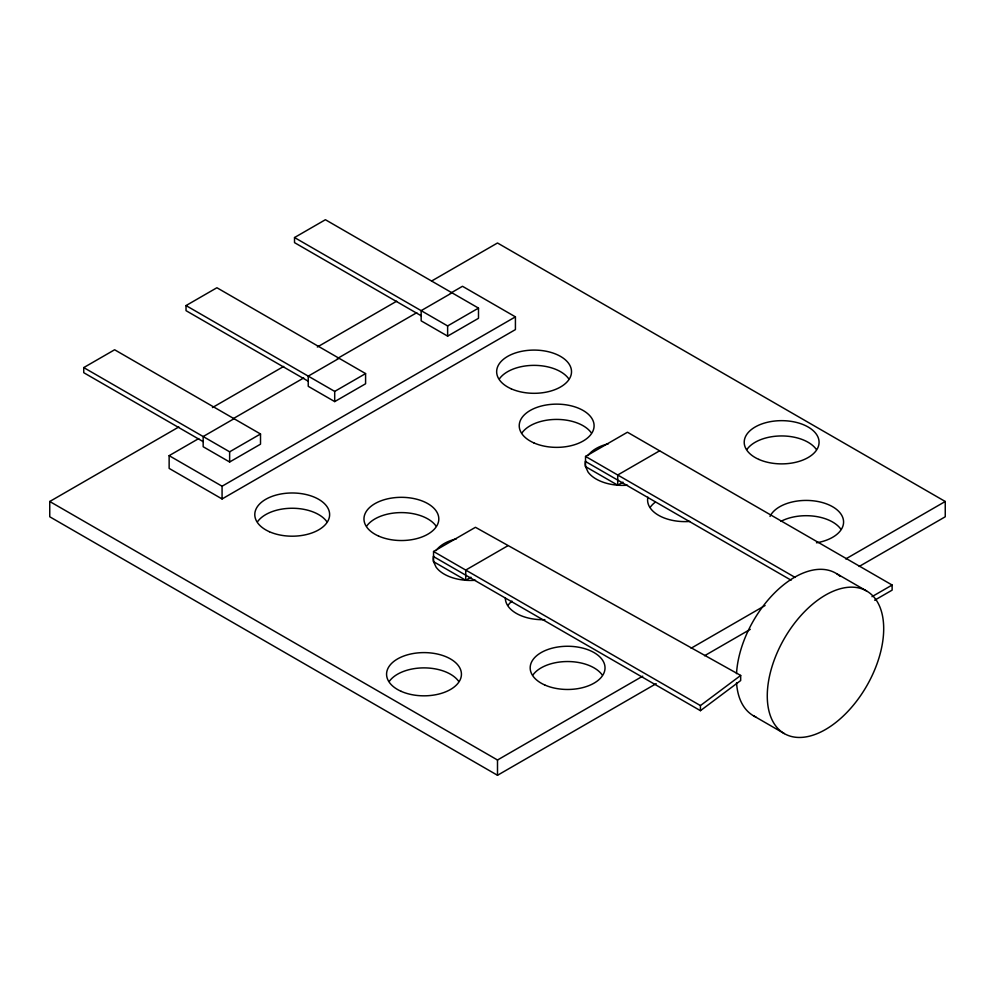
<?xml version="1.0" encoding="UTF-8"?>
<svg xmlns="http://www.w3.org/2000/svg" width="995" height="995" viewBox="0 0 995 995"><rect width="100%" height="100%" fill="white"/><g stroke="black" fill="none" stroke-linecap="round" stroke-linejoin="round"><path stroke-width="1.49" d="M433.546 556.591L700.43 710.679L700.43 705.579L740.678 675.443L475.461 527.3L433.546 551.491L433.559 561.69L436.046 567.088A37.437 21.616 0 0 0 475.498 580.272M700.43 710.679L740.678 680.543L740.678 675.443M421.159 315.751L294.52 242.643L294.52 237.544L325.402 219.721L478.495 308.114L478.495 318.3L447.626 336.123L421.159 320.838L421.159 310.651L452.028 292.828M308.239 381.222L186.028 310.664L186.028 305.577L216.91 287.742L365.588 373.585L365.588 383.772L334.706 401.594L308.239 386.321L308.239 376.135L339.121 358.299M203.167 441.631L83.742 372.69L83.742 367.59L114.624 349.767L260.516 433.994L260.516 444.18L229.634 462.003L203.167 446.73L203.167 436.544L234.049 418.708M656.165 683.677L497.5 775.279L49.75 516.778L49.75 501.492L178.826 426.967M212.445 407.564L283.712 366.421M317.33 347.019L396.657 301.211M431.619 281.025L497.5 242.991L945.25 501.492L945.25 516.778L859.195 566.453M450.387 293.289L462.488 286.286L515.422 316.858L515.422 329.594L222.072 498.955L169.138 468.396L169.138 455.66L198.739 438.571M233.725 418.36L303.699 377.963M337.342 358.548L416.743 312.704M83.742 367.59L229.634 451.817L260.516 433.994M294.52 237.544L447.626 325.937L478.495 308.114M186.028 305.577L334.706 391.408L365.588 373.585M169.138 455.66L222.072 486.219L515.422 316.858M627.484 485.199A37.437 21.616 0 0 1 588.033 472.016L585.52 466.568L585.533 456.419L627.447 432.228L892.129 585.035L892.129 590.135L874.667 600.209M659.623 450.81L617.721 475.001L617.708 485.187L585.545 466.618A37.437 21.616 0 0 1 585.533 460.921M507.637 545.882L465.735 570.073L465.722 580.259L433.559 561.69A37.437 21.616 0 0 1 433.546 555.994M617.708 485.187L622.957 482.165M465.722 580.259L470.971 577.237M49.75 501.492L497.5 760.006L642.72 676.165M691.127 648.218L765.08 605.52M845.75 558.941L945.25 501.492M704.572 655.73L750.28 629.337M871.981 596.664L892.129 585.035M866.645 591.005A82.324 47.524 -60 0 0 769.259 677.359A82.324 47.524 -60 0 0 840.551 718.527A82.324 47.524 -60 0 0 866.645 591.005L835.763 573.17A82.324 47.524 -60 0 0 774.098 593.406A82.324 47.524 -60 0 0 736.524 673.627M585.533 456.419L795.117 577.423M585.533 461.518L791.087 580.184M753.451 715.753L784.321 733.589M433.546 551.491L700.43 705.579M497.5 760.006L497.5 775.279M447.626 325.937L447.626 336.123M334.706 391.408L334.706 401.594M229.634 451.817L229.634 462.003M222.072 486.219L222.072 498.955M544.85 619.674A37.437 21.616 0 0 1 505.348 598.07M436.084 550.546A37.437 21.616 0 0 1 456.357 538.867M588.07 455.474A37.437 21.616 0 0 1 608.343 443.795M689.858 521.442A37.437 21.616 0 0 1 647.907 497.177M770.018 516.417A37.437 21.616 0 0 1 832.405 506.617A37.437 21.616 0 0 1 816.485 542.797M257.63 521.579A37.437 21.616 0 0 1 292.244 508.258A37.437 21.616 0 0 1 326.795 521.616M499.515 378.685A37.437 21.616 0 0 1 534.128 365.364A37.437 21.616 0 0 1 568.68 378.734M366.819 525.92A37.437 21.616 0 0 1 401.42 512.599A37.437 21.616 0 0 1 435.972 525.957M508.221 605.084A37.437 21.616 0 0 1 511.965 601.117M522.101 432.738A37.437 21.616 0 0 1 556.702 419.417A37.437 21.616 0 0 1 591.266 432.788M650.444 507.002A37.437 21.616 0 0 1 655.344 502.127M389.431 681.202A37.437 21.616 0 0 1 424.044 667.881A37.437 21.616 0 0 1 458.596 681.252M747.071 449.255A37.437 21.616 0 0 1 781.684 435.947A37.437 21.616 0 0 1 816.236 449.305M533.021 674.859A37.437 21.616 0 0 1 567.635 661.538A37.437 21.616 0 0 1 602.186 674.908M780.913 521.355A37.437 21.616 0 0 1 840.763 529.066M836.944 573.891A82.324 47.524 -60 0 1 840.265 576.416M755.901 717.009A82.324 47.524 -60 0 1 736.549 682.769M269.384 531.716A37.437 21.616 0 0 0 329.308 517.437A37.437 21.616 0 0 0 277.916 494.614A37.437 21.616 0 0 0 269.384 531.716M511.268 388.834A37.437 21.616 0 0 0 571.192 374.543A37.437 21.616 0 0 0 519.8 351.72A37.437 21.616 0 0 0 511.268 388.834M378.56 536.056A37.437 21.616 0 0 0 438.484 521.766A37.437 21.616 0 0 0 387.092 498.955A37.437 21.616 0 0 0 378.56 536.056M533.842 442.887A37.437 21.616 0 0 0 593.766 428.596A37.437 21.616 0 0 0 542.374 405.773A37.437 21.616 0 0 0 533.842 442.887M401.184 691.351A37.437 21.616 0 0 0 461.108 677.06A37.437 21.616 0 0 0 409.716 654.237A37.437 21.616 0 0 0 401.184 691.351M758.824 459.404A37.437 21.616 0 0 0 818.748 445.113A37.437 21.616 0 0 0 767.356 422.29A37.437 21.616 0 0 0 758.824 459.404M544.775 684.995A37.437 21.616 0 0 0 604.699 670.717A37.437 21.616 0 0 0 553.307 647.894A37.437 21.616 0 0 0 544.775 684.995"/></g></svg>
